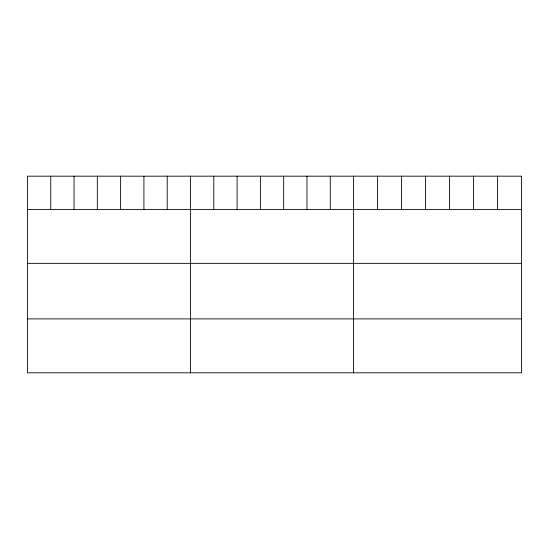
<?xml version="1.0" encoding="UTF-8"?>
<svg xmlns="http://www.w3.org/2000/svg" width="549" height="549" viewBox="0 0 549 549"><rect width="100%" height="100%" fill="white"/><g stroke="black" fill="none" stroke-linecap="round" stroke-linejoin="round"><path stroke-width="0.82" d="M521.55 209.437L521.55 372.819L27.45 372.819L27.45 176.181L521.55 176.181L521.55 209.437L27.45 209.437M27.45 263.355L521.55 263.355M27.45 318.9L521.55 318.9M497.552 176.181L497.552 209.437M473.554 176.181L473.554 209.437M449.556 176.181L449.556 209.437M425.55 176.181L425.55 209.437M401.552 176.181L401.552 209.437M377.554 176.181L377.554 209.437M353.556 176.181L353.556 372.819M330.265 176.181L330.265 209.437M306.966 176.181L306.966 209.437M283.675 176.181L283.675 209.437M260.384 176.181L260.384 209.437M237.093 176.181L237.093 209.437M213.794 176.181L213.794 209.437M190.503 176.181L190.503 372.819M167.212 176.181L167.212 209.437M143.913 176.181L143.913 209.437M120.622 176.181L120.622 209.437M97.331 176.181L97.331 209.437M74.04 176.181L74.04 209.437M50.741 176.181L50.741 209.437"/></g></svg>
